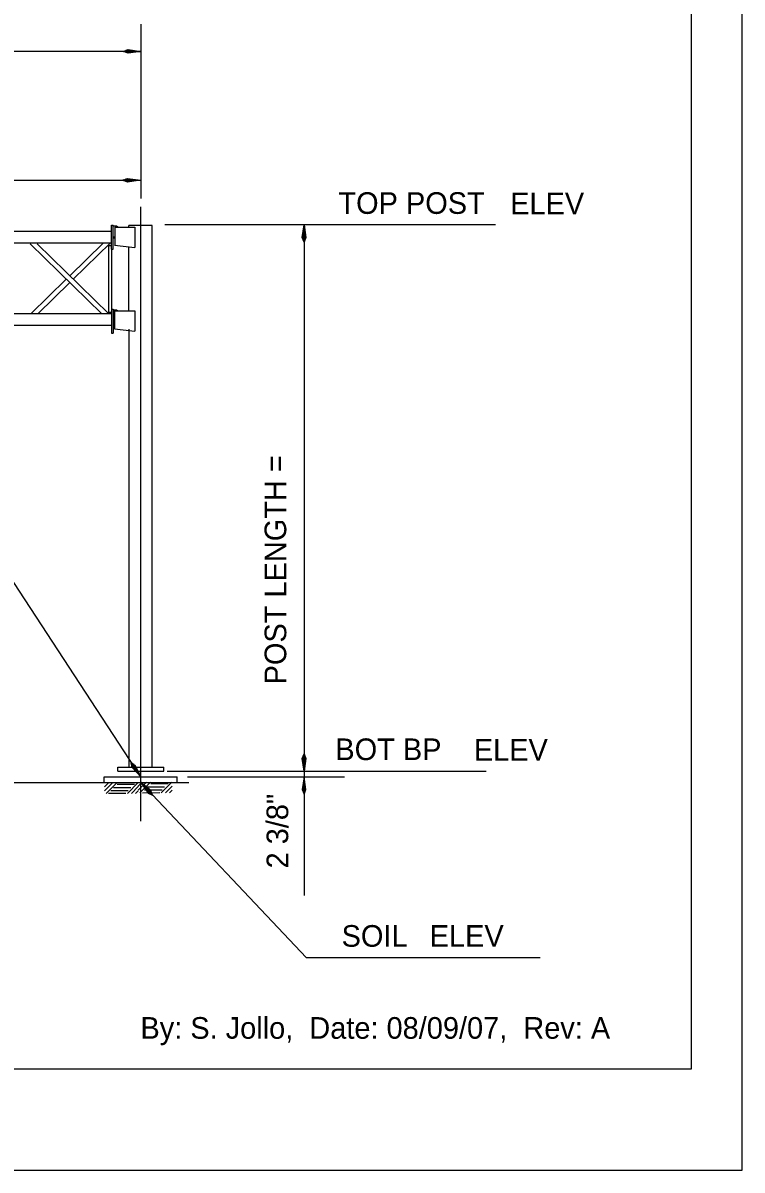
# Model space of a CAD drawing. Extents: x -100000 to -98300, y -100000 to -98900.
# Drawn here: x -98655 to -98300, y -100000 to -99433 of the extents above; entities that cross this region are included whole.
import ezdxf

# ---------------------------------------------------------------- set-up
doc = ezdxf.new("R2010")
doc.units = 0
for name, color, linetype in [('#plot_shape', 7, 'Continuous'), ('Level 1', 7, 'Continuous'), ('Level 11', 7, 'Continuous'), ('Level 50', 7, 'Continuous'), ('Level 51', 7, 'Continuous'), ('Level 53', 7, 'Continuous'), ('P_ODOT_PLAN_Border', 7, 'Continuous')]:
    doc.layers.add(name, color=color, linetype=linetype)

msp = doc.modelspace()

# ---------------------------------------------------------------- linework, layer by layer
at = {"layer": '#plot_shape'}
msp.add_lwpolyline([(-100000, -100000), (-98300, -100000), (-98300, -98900), (-100000, -98900)], close=True, dxfattribs=at)
at = {"layer": 'Level 1'}
for p, q in [((-98615.02, -99810.64), (-98613.02, -99808.63)), ((-98615.01, -99812.65), (-98611.01, -99808.62)), ((-98614.28, -99813.93), (-98609, -99808.61)), ((-98603.64, -99813.89), (-98598.37, -99808.57)), ((-98598.34, -99810.35), (-98596.34, -99808.34)), ((-98598.33, -99812.36), (-98594.33, -99808.33)), ((-98597.59, -99813.63), (-98592.32, -99808.32)), ((-98592.09, -99809.05), (-98583.51, -99809.02)), ((-98586.96, -99813.59), (-98581.69, -99808.28)), ((-98613, -99813.83), (-98604.42, -99813.79)), ((-98611.86, -99812.41), (-98603.28, -99812.38)), ((-98610.59, -99810.99), (-98602.01, -99810.96)), ((-98608.77, -99809.34), (-98600.19, -99809.31)), ((-98601.64, -99813.88), (-98598.32, -99810.53)), ((-98599.63, -99813.87), (-98598.31, -99812.54)), ((-98596.32, -99813.54), (-98587.74, -99813.51)), ((-98595.18, -99812.12), (-98586.6, -99812.09)), ((-98593.91, -99810.7), (-98585.33, -99810.67)), ((-98584.95, -99813.59), (-98581.64, -99810.24)), ((-98582.95, -99813.58), (-98581.63, -99812.25))]:
    msp.add_line(p, q, dxfattribs=at)
at = {"layer": 'Level 11'}
msp.add_line((-98597.11, -99827.66), (-98597.11, -99524.01), dxfattribs=at)
at = {"layer": 'Level 50'}
for p, q in [((-98719.94, -99808.58), (-98573.39, -99808.58)), ((-98615.17, -99805.72), (-98579.06, -99805.72)), ((-98615.17, -99808.58), (-98615.17, -99805.72)), ((-98579.06, -99808.58), (-98579.06, -99805.72))]:
    msp.add_line(p, q, dxfattribs=at)
at = {"layer": 'Level 51'}
for p, q in [((-98597.11, -99433.77), (-98597.11, -99519.93)), ((-99652.79, -99447.08), (-98597.11, -99447.08)), ((-99060.2, -99510.96), (-98597.23, -99510.96)), ((-98421.85, -99532.98), (-98585.23, -99532.98)), ((-98516.45, -99532.98), (-98516.45, -99864.28)), ((-98597.12, -99805.72), (-98679.74, -99679.31)), ((-98583.98, -99802.87), (-98426.42, -99802.87)), ((-98597.13, -99808.54), (-98515.26, -99895.1)), ((-98574.02, -99805.72), (-98496.4, -99805.72)), ((-98399.73, -99895.1), (-98515.26, -99895.1))]:
    msp.add_line(p, q, dxfattribs=at)
for points in [[(-98605.67, -99447.24), (-98597.11, -99447.24), (-98603.35, -99448.13), (-98605.67, -99447.24), (-98603.35, -99446.35), (-98597.11, -99447.24)], [(-98603.71, -99447.24), (-98605.49, -99447.24)], [(-98603.71, -99447.24), (-98605.31, -99447.42)], [(-98601.92, -99447.24), (-98605.13, -99447.06)], [(-98601.92, -99447.24), (-98605.13, -99447.42)], [(-98600.86, -99447.24), (-98604.6, -99446.88)], [(-98600.86, -99447.24), (-98604.6, -99447.6)], [(-98599.96, -99447.24), (-98604.24, -99446.7)], [(-98599.96, -99447.24), (-98604.24, -99447.77)], [(-98599.07, -99447.24), (-98603.89, -99446.7)], [(-98599.07, -99447.24), (-98603.89, -99447.95)], [(-98598.18, -99447.24), (-98603.53, -99446.53)], [(-98598.18, -99447.24), (-98603.53, -99448.13)], [(-98605.96, -99510.96), (-98597.23, -99510.96), (-98603.59, -99511.87), (-98605.96, -99510.96), (-98603.59, -99510.05), (-98597.23, -99510.96)], [(-98603.96, -99510.96), (-98605.78, -99510.96)], [(-98603.96, -99510.96), (-98605.59, -99511.14)], [(-98602.14, -99510.96), (-98605.41, -99510.77)], [(-98602.14, -99510.96), (-98605.41, -99511.14)], [(-98601.05, -99510.96), (-98604.87, -99510.59)], [(-98601.05, -99510.96), (-98604.87, -99511.32)], [(-98600.14, -99510.96), (-98604.5, -99510.41)], [(-98600.14, -99510.96), (-98604.5, -99511.5)], [(-98599.23, -99510.96), (-98604.14, -99510.41)], [(-98599.23, -99510.96), (-98604.14, -99511.68)], [(-98598.32, -99510.96), (-98603.78, -99510.23)], [(-98598.32, -99510.96), (-98603.78, -99511.87)], [(-98516.45, -99541.53), (-98516.45, -99532.98), (-98515.56, -99539.22), (-98516.45, -99541.53), (-98517.34, -99539.22), (-98516.45, -99532.98)], [(-98516.45, -99534.05), (-98517.16, -99539.39)], [(-98516.45, -99534.94), (-98516.98, -99539.75)], [(-98516.45, -99535.83), (-98516.98, -99540.11)], [(-98516.45, -99536.72), (-98516.8, -99540.46)], [(-98516.45, -99534.05), (-98515.56, -99539.39)], [(-98516.45, -99534.94), (-98515.73, -99539.75)], [(-98516.45, -99535.83), (-98515.91, -99540.11)], [(-98516.45, -99536.72), (-98516.09, -99540.46)], [(-98516.45, -99537.79), (-98516.62, -99541)], [(-98516.45, -99537.79), (-98516.27, -99541)], [(-98516.45, -99539.57), (-98516.27, -99541.18)], [(-98516.45, -99539.57), (-98516.45, -99541.35)], [(-98516.37, -99794.32), (-98516.45, -99802.87), (-98517.28, -99796.63), (-98516.37, -99794.32), (-98515.5, -99796.64), (-98516.45, -99802.87)], [(-98516.44, -99801.8), (-98517.28, -99796.45)], [(-98516.43, -99800.91), (-98517.1, -99796.09)], [(-98516.42, -99800.02), (-98516.92, -99795.74)], [(-98516.41, -99799.13), (-98516.74, -99795.38)], [(-98516.41, -99798.06), (-98516.56, -99794.85)], [(-98516.39, -99796.28), (-98516.55, -99794.67)], [(-98516.44, -99801.8), (-98515.68, -99796.46)], [(-98516.43, -99800.91), (-98515.85, -99796.1)], [(-98516.42, -99800.02), (-98515.85, -99795.75)], [(-98516.41, -99798.06), (-98516.2, -99794.85)], [(-98516.41, -99799.13), (-98516.03, -99795.39)], [(-98516.39, -99796.28), (-98516.37, -99794.5)], [(-98601.82, -99798.59), (-98597.12, -99805.73), (-98601.3, -99801.01), (-98601.82, -99798.59), (-98599.81, -99800.03), (-98597.12, -99805.73)], [(-98600.75, -99800.22), (-98601.78, -99798.98)], [(-98600.75, -99800.22), (-98601.73, -99798.74)], [(-98599.77, -99801.71), (-98601.68, -99799.13)], [(-98599.18, -99802.61), (-98601.54, -99799.68)], [(-98598.69, -99803.35), (-98601.49, -99800.07)], [(-98598.2, -99804.1), (-98601.44, -99800.47)], [(-98597.71, -99804.84), (-98601.39, -99800.86)], [(-98599.77, -99801.71), (-98601.38, -99798.94)], [(-98599.18, -99802.61), (-98600.94, -99799.28)], [(-98598.69, -99803.35), (-98600.59, -99799.48)], [(-98598.2, -99804.1), (-98600.4, -99799.78)], [(-98597.71, -99804.84), (-98600.05, -99799.98)], [(-98591.27, -99814.77), (-98597.13, -99808.54), (-98593.51, -99813.7), (-98591.27, -99814.77), (-98592.21, -99812.48), (-98597.13, -99808.54)], [(-98516.37, -99814.27), (-98516.45, -99805.72), (-98517.28, -99811.96), (-98516.37, -99814.27), (-98515.5, -99811.95), (-98516.45, -99805.72)], [(-98516.44, -99806.79), (-98517.28, -99812.14)], [(-98516.43, -99807.68), (-98517.1, -99812.5)], [(-98516.42, -99808.57), (-98516.92, -99812.85)], [(-98516.44, -99806.79), (-98515.68, -99812.13)], [(-98516.43, -99807.68), (-98515.85, -99812.49)], [(-98516.42, -99808.57), (-98515.85, -99812.84)], [(-98596.4, -99809.32), (-98593.39, -99813.83)], [(-98596.4, -99809.32), (-98592.22, -99812.73)], [(-98595.79, -99809.97), (-98593.01, -99813.97)], [(-98595.79, -99809.97), (-98592.1, -99813.11)], [(-98595.18, -99810.62), (-98592.64, -99814.1)], [(-98595.18, -99810.62), (-98591.86, -99813.37)], [(-98594.57, -99811.27), (-98592.26, -99814.24)], [(-98594.57, -99811.27), (-98591.75, -99813.75)], [(-98593.84, -99812.05), (-98591.77, -99814.51)], [(-98593.84, -99812.05), (-98591.51, -99814.26)], [(-98592.62, -99813.35), (-98591.65, -99814.64)], [(-98592.62, -99813.35), (-98591.39, -99814.64)], [(-98516.41, -99809.46), (-98516.74, -99813.21)], [(-98516.41, -99810.53), (-98516.56, -99813.74)], [(-98516.39, -99812.31), (-98516.55, -99813.92)], [(-98516.41, -99809.46), (-98516.03, -99813.2)], [(-98516.41, -99810.53), (-98516.2, -99813.74)], [(-98516.39, -99812.31), (-98516.37, -99814.09)]]:
    msp.add_lwpolyline(points, dxfattribs=at)
at = {"layer": 'Level 53'}
for p, q in [((-98611.51, -99536.22), (-98949.22, -99536.22)), ((-98611.51, -99533.18), (-98610.7, -99533.18)), ((-98611.51, -99544.97), (-98611.51, -99533.18)), ((-98610.7, -99544.97), (-98610.7, -99533.18)), ((-98609.09, -99533.57), (-98610.7, -99533.57)), ((-98610, -99534.15), (-98599.98, -99534.15)), ((-98610, -99534.15), (-98610, -99543.01)), ((-98608.48, -99534.15), (-98609.09, -99533.57)), ((-98591.41, -99533.31), (-98603.05, -99533.31)), ((-98603.05, -99534.15), (-98603.05, -99533.31)), ((-98591.41, -99533.31), (-98602.82, -99533.31)), ((-98599.98, -99534.15), (-98599.98, -99544.14)), ((-98591.41, -99756.52), (-98591.41, -99533.31)), ((-98611.51, -99542.04), (-98949.22, -99542.04)), ((-98616.4, -99576.95), (-98651.77, -99542.36)), ((-98612.93, -99576.95), (-98648.3, -99542.36)), ((-98615.73, -99542.04), (-98632.18, -99558.12)), ((-98612.26, -99542.04), (-98630.45, -99559.82)), ((-98610, -99539.11), (-98610.7, -99539.11)), ((-98610, -99539.49), (-98610.7, -99539.49)), ((-98611.51, -99543.36), (-98613.12, -99543.36)), ((-98613.12, -99543.36), (-98613.12, -99576.28)), ((-98611.51, -99544.97), (-98610.7, -99544.97)), ((-98611.51, -99544.97), (-98611.51, -99574.68)), ((-98610.01, -99543.01), (-98599.98, -99544.14)), ((-98603.05, -99575.51), (-98603.05, -99543.79)), ((-98651.43, -99576.95), (-98633.92, -99559.82)), ((-98647.96, -99576.95), (-98632.18, -99561.52)), ((-98611.51, -99576.28), (-98613.12, -99576.28)), ((-98611.51, -99574.68), (-98610.7, -99574.68)), ((-98610.7, -99574.68), (-98610.7, -99586.47)), ((-98609.09, -99575.09), (-98610.7, -99575.09)), ((-98610, -99575.51), (-98599.98, -99575.51)), ((-98610, -99584.36), (-98610, -99575.51)), ((-98608.65, -99575.51), (-98609.09, -99575.09)), ((-98599.98, -99575.51), (-98599.98, -99585.49)), ((-98611.51, -99576.95), (-98949.22, -99576.95)), ((-98610.71, -99579.73), (-98610.33, -99580.16)), ((-98610, -99580.15), (-98610.7, -99580.15)), ((-98610, -99580.53), (-98610.7, -99580.53)), ((-98611.51, -99582.77), (-98949.22, -99582.77)), ((-98611.51, -99586.47), (-98610.7, -99586.47)), ((-98610.01, -99584.36), (-98599.98, -99585.49)), ((-98603.05, -99585.15), (-98603.05, -99586.34)), ((-98602.82, -99756.52), (-98602.82, -99584.45)), ((-98602.82, -99800.97), (-98602.82, -99756.52)), ((-98591.41, -99800.97), (-98591.41, -99756.52)), ((-98608.52, -99800.97), (-98585.7, -99800.97)), ((-98608.52, -99802.87), (-98608.52, -99800.97)), ((-98608.52, -99802.87), (-98585.7, -99802.87)), ((-98585.7, -99802.87), (-98585.7, -99800.97))]:
    msp.add_line(p, q, dxfattribs=at)
msp.add_lwpolyline([(-98611.51, -99574.68), (-98611.51, -99586.47)], dxfattribs=at)
at = {"layer": 'P_ODOT_PLAN_Border'}
msp.add_lwpolyline([(-99925, -99950), (-98325, -99950), (-98325, -98950), (-99925, -98950)], close=True, dxfattribs=at)

# ---------------------------------------------------------------- texts
at = {"layer": 'Level 50'}
for s, height, p in [('TOP POST', 10.694, (-98499.45, -99527.54)), ('ELEV', 10.694, (-98414.59, -99527.72)), ('BOT BP', 10.694, (-98500.96, -99797.43)), ('ELEV', 10.694, (-98432.54, -99797.71)), ('SOIL', 10.694, (-98497.87, -99889.66)), ('ELEV', 10.694, (-98454.34, -99889.66)), ('By: S. Jollo,  Date: 08/09/07,  Rev: A', 10.6942, (-98597.26, -99935.12))]:
    msp.add_text(s, height=height, dxfattribs=at).set_placement(p)
for s, height, p in [('POST LENGTH =', 10.6942, (-98525.22, -99760.02)), ('2 3/8"', 10.694, (-98524.25, -99850.96))]:
    msp.add_text(s, height=height, rotation=90, dxfattribs=at).set_placement(p)

doc.saveas('drawing.dxf')
